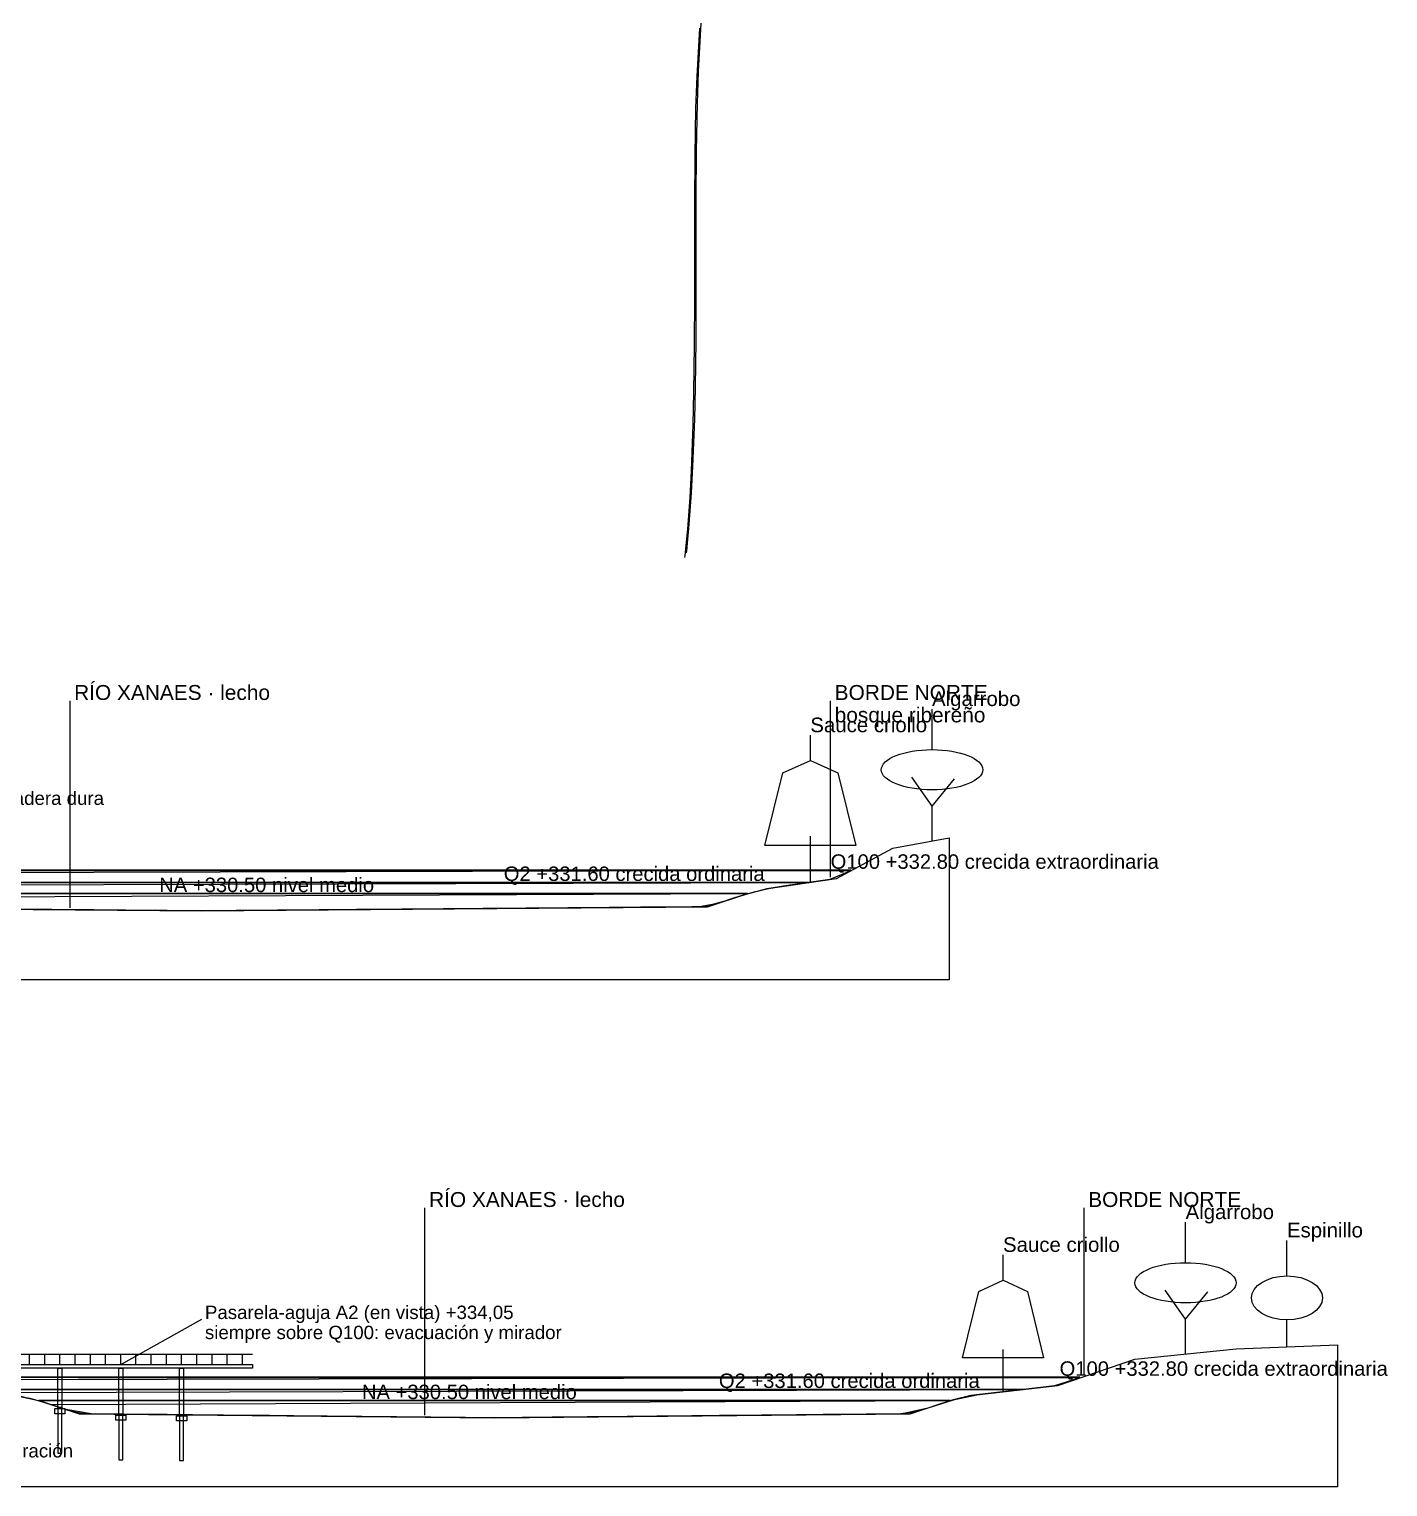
# Model space of a CAD drawing. Header units: metres. Extents: x -1097 to 1588, y -185 to 884.
# Drawn here: x 671 to 804.9, y -113 to 30.8 of the extents above; entities that cross this region are included whole.
import ezdxf

# ---------------------------------------------------------------- set-up
doc = ezdxf.new("R2010")
doc.units = ezdxf.units.M
for name, color, linetype, lineweight, plot in [('CORTE-AGUA', 5, 'Continuous', 0, False), ('CORTE-ESTRUCTURA', 30, 'Continuous', 0, False), ('CORTE-TERRENO', 7, 'Continuous', 0, False), ('CORTE-TEXTO', 7, 'Continuous', 0, False), ('CORTE-VEGETACION', 3, 'Continuous', 0, False), ('SUDS-PASARELA', 30, 'Continuous', 0, False), ('TERRENO', 188, 'Continuous', 0, False), ('VISTA LEJOS', 7, 'Continuous', 0, False)]:
    doc.layers.add(name, color=color, linetype=linetype, lineweight=lineweight, plot=plot)
doc.styles.add('ARIAL', font='arial.ttf')

msp = doc.modelspace()

# ---------------------------------------------------------------- linework, layer by layer
at = {"layer": 'CORTE-AGUA'}
for points in [[(588.17, -52.2), (752, -52.24), (749.93, -53.1), (747.85, -53.41), (745.78, -53.71), (743.71, -54.04), (741.63, -54.57), (739.56, -55.24), (737.49, -55.8), (735.41, -55.82), (733.34, -55.84), (731.26, -55.85), (729.19, -55.87), (727.12, -55.89), (725.04, -55.9), (722.97, -55.92), (720.89, -55.94), (718.82, -55.95), (716.75, -55.97), (714.67, -55.99), (712.6, -56), (710.53, -56.02), (708.45, -56.04), (706.38, -56.05), (704.3, -56.07), (702.23, -56.09), (700.16, -56.1), (698.08, -56.12), (696.01, -56.14), (693.93, -56.15), (691.86, -56.17), (689.79, -56.19), (687.71, -56.2), (685.64, -56.18), (683.56, -56.16), (681.49, -56.15), (679.42, -56.13), (677.34, -56.11), (675.27, -56.1), (673.2, -56.08), (671.12, -56.06), (669.05, -56.05)], [(590.24, -52.6), (752, -52.2), (588.17, -52.2)], [(588.17, -52.2), (752, -52.2)], [(607.02, -53.4), (747.77, -53.42), (745.99, -53.68), (744.21, -53.95), (742.43, -54.35), (740.65, -54.89), (738.87, -55.47), (737.08, -55.81), (735.3, -55.82), (733.52, -55.83), (731.74, -55.85), (729.96, -55.86), (728.18, -55.88), (726.39, -55.89), (724.61, -55.91), (722.83, -55.92), (721.05, -55.93), (719.27, -55.95), (717.49, -55.96), (715.7, -55.98), (713.92, -55.99), (712.14, -56.01), (710.36, -56.02), (708.58, -56.03), (706.79, -56.05), (705.01, -56.06), (703.23, -56.08), (701.45, -56.09), (699.67, -56.11), (697.89, -56.12), (696.1, -56.13), (694.32, -56.15), (692.54, -56.16), (690.76, -56.18), (688.98, -56.19), (687.2, -56.19), (685.41, -56.18), (683.63, -56.17), (681.85, -56.15), (680.07, -56.14), (678.29, -56.12), (676.5, -56.11), (674.72, -56.09), (672.94, -56.08), (671.16, -56.07), (669.38, -56.05)], [(608.8, -53.8), (747.77, -53.4), (607.02, -53.4)], [(607.02, -53.4), (747.77, -53.4)], [(634.15, -54.5), (741.79, -54.52), (740.42, -54.96), (739.06, -55.41), (737.7, -55.8), (736.33, -55.81), (734.97, -55.82), (733.61, -55.83), (732.25, -55.84), (730.88, -55.86), (729.52, -55.87), (728.16, -55.88), (726.8, -55.89), (725.43, -55.9), (724.07, -55.91), (722.71, -55.92), (721.35, -55.93), (719.98, -55.94), (718.62, -55.95), (717.26, -55.97), (715.9, -55.98), (714.53, -55.99), (713.17, -56), (711.81, -56.01), (710.45, -56.02), (709.08, -56.03), (707.72, -56.04), (706.36, -56.05), (705, -56.06), (703.63, -56.07), (702.27, -56.09), (700.91, -56.1), (699.55, -56.11), (698.18, -56.12), (696.82, -56.13), (695.46, -56.14), (694.1, -56.15), (692.73, -56.16), (691.37, -56.17), (690.01, -56.18), (688.65, -56.19), (687.28, -56.19), (685.92, -56.18), (684.56, -56.17), (683.2, -56.16), (681.83, -56.15), (680.47, -56.14), (679.11, -56.13), (677.75, -56.12), (676.38, -56.11), (675.02, -56.1), (673.66, -56.09), (672.3, -56.07), (670.93, -56.06)], [(635.51, -54.96), (741.79, -54.5), (634.15, -54.5)], [(634.15, -54.5), (741.79, -54.5)], [(577.06, -102.2), (774.58, -102.26), (772.08, -103.04), (769.58, -103.33), (767.08, -103.62), (764.58, -103.91), (762.08, -104.44), (759.58, -105.23), (757.08, -105.81), (754.58, -105.83), (752.08, -105.86), (749.58, -105.88), (747.08, -105.9), (744.58, -105.93), (742.08, -105.95), (739.58, -105.98), (737.08, -106), (734.58, -106.03), (732.08, -106.05), (729.58, -106.08), (727.08, -106.1), (724.58, -106.12), (722.08, -106.15), (719.58, -106.17), (717.08, -106.2), (714.58, -106.18), (712.08, -106.15), (709.58, -106.13), (707.08, -106.1), (704.58, -106.08), (702.08, -106.06), (699.58, -106.03), (697.07, -106.01), (694.57, -105.98), (692.07, -105.96), (689.57, -105.93), (687.07, -105.91), (684.57, -105.88), (682.07, -105.86), (679.57, -105.84), (677.07, -105.81), (674.57, -105.37), (672.07, -104.56), (669.57, -104.02)], [(579.56, -102.6), (774.58, -102.2), (577.06, -102.2)], [(577.06, -102.2), (774.58, -102.2)], [(633.1, -103.4), (768.98, -103.4), (767.26, -103.6), (765.54, -103.8), (763.82, -104), (762.1, -104.43), (760.38, -104.97), (758.66, -105.53), (756.94, -105.81), (755.22, -105.83), (753.5, -105.84), (751.78, -105.86), (750.06, -105.88), (748.34, -105.89), (746.62, -105.91), (744.9, -105.93), (743.18, -105.94), (741.46, -105.96), (739.74, -105.98), (738.02, -105.99), (736.3, -106.01), (734.58, -106.03), (732.86, -106.04), (731.14, -106.06), (729.42, -106.08), (727.7, -106.09), (725.98, -106.11), (724.26, -106.13), (722.54, -106.14), (720.82, -106.16), (719.1, -106.18), (717.38, -106.19), (715.66, -106.19), (713.94, -106.17), (712.22, -106.15), (710.5, -106.14), (708.78, -106.12), (707.06, -106.1), (705.34, -106.09), (703.62, -106.07), (701.9, -106.05), (700.18, -106.04), (698.46, -106.02), (696.74, -106), (695.02, -105.99), (693.3, -105.97), (691.58, -105.95), (689.86, -105.94), (688.14, -105.92), (686.42, -105.9), (684.7, -105.89), (682.98, -105.87), (681.26, -105.85), (679.54, -105.84), (677.82, -105.82), (676.1, -105.8), (674.38, -105.31), (672.66, -104.75), (670.94, -104.26)], [(634.82, -103.8), (768.98, -103.4), (633.1, -103.4)], [(633.1, -103.4), (768.98, -103.4)], [(671.92, -104.5), (761.78, -104.5)]]:
    msp.add_lwpolyline(points, dxfattribs=at)
msp.add_lwpolyline([(671.92, -104.5), (761.78, -104.52), (760.64, -104.89), (759.5, -105.26), (758.36, -105.63), (757.23, -105.81), (756.09, -105.82), (754.95, -105.83), (753.81, -105.84), (752.68, -105.85), (751.54, -105.86), (750.4, -105.87), (749.26, -105.88), (748.13, -105.89), (746.99, -105.91), (745.85, -105.92), (744.71, -105.93), (743.58, -105.94), (742.44, -105.95), (741.3, -105.96), (740.17, -105.97), (739.03, -105.98), (737.89, -105.99), (736.75, -106.01), (735.62, -106.02), (734.48, -106.03), (733.34, -106.04), (732.2, -106.05), (731.07, -106.06), (729.93, -106.07), (728.79, -106.08), (727.65, -106.09), (726.52, -106.11), (725.38, -106.12), (724.24, -106.13), (723.1, -106.14), (721.97, -106.15), (720.83, -106.16), (719.69, -106.17), (718.55, -106.18), (717.42, -106.19), (716.28, -106.19), (715.14, -106.18), (714, -106.17), (712.87, -106.16), (711.73, -106.15), (710.59, -106.14), (709.45, -106.13), (708.32, -106.12), (707.18, -106.11), (706.04, -106.09), (704.91, -106.08), (703.77, -106.07), (702.63, -106.06), (701.49, -106.05), (700.36, -106.04), (699.22, -106.03), (698.08, -106.02), (696.94, -106.01), (695.81, -105.99), (694.67, -105.98), (693.53, -105.97), (692.39, -105.96), (691.26, -105.95), (690.12, -105.94), (688.98, -105.93), (687.84, -105.92), (686.71, -105.91), (685.57, -105.89), (684.43, -105.88), (683.29, -105.87), (682.16, -105.86), (681.02, -105.85), (679.88, -105.84), (678.74, -105.83), (677.61, -105.82), (676.47, -105.81), (675.33, -105.62), (674.19, -105.25), (673.06, -104.88), (761.78, -104.5), (671.92, -104.5)], close=True, dxfattribs=at)
at = {"layer": 'CORTE-ESTRUCTURA'}
for points in [[(673.8, -101.3), (674.2, -101.3), (674.2, -105.19), (673.8, -105.19)], [(679.8, -101.3), (680.2, -101.3), (680.2, -105.84), (679.8, -105.84)], [(685.8, -101.3), (686.2, -101.3), (686.2, -105.9), (685.8, -105.9)], [(673.5, -105.29), (674.5, -105.29), (674.5, -105.79), (673.5, -105.79)], [(679.5, -105.94), (680.5, -105.94), (680.5, -106.44), (679.5, -106.44)], [(685.5, -106), (686.5, -106), (686.5, -106.5), (685.5, -106.5)]]:
    msp.add_lwpolyline(points, close=True, dxfattribs=at)
for points in [[(673.8, -105.19), (673.8, -109.69), (674.2, -109.69), (674.2, -105.19)], [(679.8, -105.84), (679.8, -110.34), (680.2, -110.34), (680.2, -105.84)], [(685.8, -105.9), (685.8, -110.4), (686.2, -110.4), (686.2, -105.9)]]:
    msp.add_lwpolyline(points, dxfattribs=at)
at = {"layer": 'CORTE-TERRENO'}
for points in [[(638.11, -55.8), (687.98, -56.2), (737.85, -55.8), (741.85, -54.5), (743.85, -54), (750.59, -53), (756.14, -50), (761.69, -49), (761.69, -63), (480, -63)], [(638.11, -55.8), (687.98, -56.2), (737.85, -55.8), (741.85, -54.5), (743.85, -54), (750.59, -53), (756.14, -50), (761.69, -49)], [(669.89, -104), (671.89, -104.5), (675.89, -105.8), (716.86, -106.2), (757.83, -105.8), (761.83, -104.5), (763.83, -104), (772.42, -103), (780, -100.4), (790, -99.4), (800, -99), (800, -113), (480, -113)], [(669.89, -104), (671.89, -104.5), (675.89, -105.8), (716.86, -106.2), (757.83, -105.8), (761.83, -104.5), (763.83, -104), (772.42, -103), (780, -100.4), (790, -99.4), (800, -99)]]:
    msp.add_lwpolyline(points, dxfattribs=at)
at = {"layer": 'CORTE-TEXTO'}
for points in [[(675, -55.9), (675, -35.5)], [(750, -52.89), (750, -35.5)], [(710, -105.93), (710, -85.5)], [(775, -101.92), (775, -85.5)], [(680, -100.95), (688, -96.45)]]:
    msp.add_lwpolyline(points, dxfattribs=at)
at = {"layer": 'CORTE-VEGETACION'}
for points in [[(760, -40.3), (760, -36.3)], [(748, -41.38), (748, -38.88)], [(760, -45.88), (758, -43)], [(760, -45.88), (762.2, -43.18)], [(760, -49.3), (760, -45.88)], [(748, -53.38), (748, -48.82)], [(785, -90.9), (785, -86.9)], [(795, -92.2), (795, -88.7)], [(767, -92.63), (767, -90.13)], [(785, -96.48), (783, -93.6)], [(785, -96.48), (787.2, -93.78)], [(785, -99.9), (785, -96.48)], [(795, -99.2), (795, -96.54)], [(767, -103.63), (767, -99.45)]]:
    msp.add_lwpolyline(points, dxfattribs=at)
for points in [[(743.5, -49.74), (745.3, -42.58), (748, -41.38), (750.7, -42.58), (752.5, -49.74)], [(763, -100.29), (764.6, -93.73), (767, -92.63), (769.4, -93.73), (771, -100.29)]]:
    msp.add_lwpolyline(points, close=True, dxfattribs=at)
for centre, major_axis, ratio in [((760, -42.28), (5, 0), 0.396), ((785, -92.88), (5, 0), 0.396), ((795, -94.37), (3.5, 0), 0.62)]:
    msp.add_ellipse(centre, major_axis=major_axis, ratio=ratio, dxfattribs=at)
at = {"layer": 'SUDS-PASARELA'}
for points in [[(617, -99.9), (693, -99.9)], [(671, -100.95), (671, -99.9)], [(672.5, -100.95), (672.5, -99.9)], [(674, -100.95), (674, -99.9)], [(675.5, -100.95), (675.5, -99.9)], [(677, -100.95), (677, -99.9)], [(678.5, -100.95), (678.5, -99.9)], [(680, -100.95), (680, -99.9)], [(681.5, -100.95), (681.5, -99.9)], [(683, -100.95), (683, -99.9)], [(684.5, -100.95), (684.5, -99.9)], [(686, -100.95), (686, -99.9)], [(687.5, -100.95), (687.5, -99.9)], [(689, -100.95), (689, -99.9)], [(690.5, -100.95), (690.5, -99.9)], [(692, -100.95), (692, -99.9)]]:
    msp.add_lwpolyline(points, dxfattribs=at)
msp.add_lwpolyline([(617, -100.95), (693, -100.95), (693, -101.3), (617, -101.3)], close=True, dxfattribs=at)
at = {"layer": 'TERRENO'}
msp.add_lwpolyline([(737.06, 30.86), (736.8, 26.11), (736.68, 22.96), (736.6, 18.26), (736.57, 13.59), (736.57, 4.26), (736.55, -0.41), (736.49, -5.07), (736.41, -8.19), (736.24, -12.85), (736.11, -15.44), (735.88, -18.55), (735.63, -21.15), (735.6, -21.35)], dxfattribs=at)
at = {"layer": 'VISTA LEJOS'}
for points in [[(737.06, 30.86), (736.8, 26.11), (736.68, 22.96), (736.6, 18.26), (736.57, 13.59), (736.57, 4.26), (736.55, -0.41), (736.49, -5.07), (736.41, -8.19), (736.24, -12.85), (736.11, -15.44), (735.88, -18.55), (735.63, -21.15), (735.6, -21.35)], [(737.21, 31.33), (736.95, 26.58), (736.83, 23.43), (736.75, 18.73), (736.72, 14.06), (736.72, 4.73), (736.7, 0.06), (736.64, -4.6), (736.57, -7.72), (736.39, -12.38), (736.26, -14.97), (736.03, -18.08), (735.78, -20.68), (735.76, -20.88)]]:
    msp.add_lwpolyline(points, dxfattribs=at)

# ---------------------------------------------------------------- texts
at = {"layer": 'CORTE-AGUA', "style": 'ARIAL'}
for s, p in [('Q2 +331.60 crecida ordinaria', (717.77, -53.25)), ('Q100 +332.80 crecida extraordinaria', (750, -52.05)), ('NA +330.50 nivel medio', (683.79, -54.35)), ('Q100 +332.80 crecida extraordinaria', (772.58, -102.05)), ('Q2 +331.60 crecida ordinaria', (738.98, -103.25)), ('NA +330.50 nivel medio', (703.78, -104.35))]:
    msp.add_text(s, height=1.425, dxfattribs=at).set_placement(p)
at = {"layer": 'CORTE-TEXTO', "style": 'ARIAL'}
for s, height, p in [('RÍO XANAES · lecho', 1.4725, (675.4, -35.4)), ('BORDE NORTE', 1.4725, (750.4, -35.4)), ('Algarrobo', 1.44, (760, -36)), ('Sauce criollo', 1.44, (748, -38.58)), ('bosque ribereño', 1.4725, (750.4, -37.61)), ('Pasarela-aguja A1 sobre jardín de lluvia: deck de madera dura', 1.3175, (627.3, -45.75)), ('RÍO XANAES · lecho', 1.4725, (710.4, -85.4)), ('BORDE NORTE', 1.4725, (775.4, -85.4)), ('Algarrobo', 1.44, (785, -86.6)), ('Espinillo', 1.44, (795, -88.4)), ('Sauce criollo', 1.44, (767, -89.83)), ('Pasarela-aguja A2 (en vista) +334,05', 1.3175, (688.3, -96.45)), ('siempre sobre Q100: evacuación y mirador', 1.3175, (688.3, -98.43)), ('Humedal de fitodepuración', 1.3175, (653.3, -110.1))]:
    msp.add_text(s, height=height, dxfattribs=at).set_placement(p)

doc.saveas('drawing.dxf')
